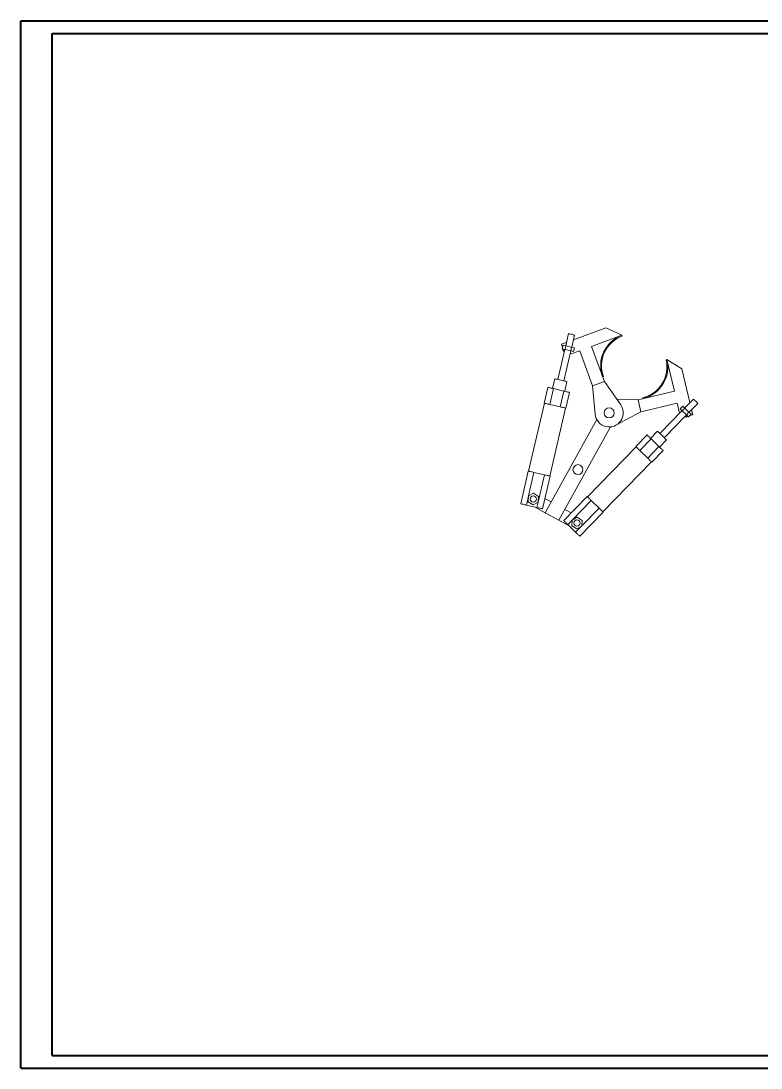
# Model space of a CAD drawing. Header units: millimetres. Extents: x 0 to 1189, y 0 to 841.
# Drawn here: x 0 to 595, y 0 to 841 of the extents above; entities that cross this region are included whole.
import ezdxf

# ---------------------------------------------------------------- set-up
doc = ezdxf.new("R2010")
doc.units = ezdxf.units.MM

msp = doc.modelspace()

# ---------------------------------------------------------------- linework, layer by layer
at = {"color": 7, "linetype": 'Continuous', "lineweight": 40}
for p, q in [((0.08, 0.21), (0.08, 841.21)), ((0.08, 841.21), (1189.08, 841.21)), ((25.08, 10.21), (25.08, 831.21)), ((25.08, 831.21), (1179.08, 831.21)), ((25.08, 10.21), (1179.08, 10.21)), ((0.08, 0.21), (1189.08, 0.21))]:
    msp.add_line(p, q, dxfattribs=at)
at = {"color": 7, "linetype": 'Continuous', "lineweight": 15}
for p, q in [((439.93, 590.06), (437.66, 580.32)), ((442.53, 579.19), (444.8, 588.93)), ((469.97, 594.67), (443.92, 585.14)), ((444.68, 588.95), (444.8, 588.93)), ((482.8, 588.71), (458.38, 579.78)), ((482.8, 588.71), (469.97, 594.67)), ((482.8, 588.71), (483.04, 588.06)), ((438.31, 583.08), (434.29, 581.61)), ((434.29, 581.61), (435.21, 579.1)), ((434.92, 577.87), (435.6, 580.8)), ((437.85, 580.27), (435.6, 580.8)), ((436.99, 577.4), (431.38, 553.25)), ((437.17, 577.35), (434.92, 577.87)), ((435.17, 577.82), (435.71, 577.06)), ((435.68, 576.12), (435.74, 577.65)), ((436.48, 575.63), (435.68, 576.12)), ((435.72, 577.69), (436.54, 575.46)), ((436.25, 552.12), (441.86, 576.26)), ((437.17, 577.35), (437.85, 580.27)), ((441.67, 576.31), (437.17, 577.35)), ((442.35, 579.23), (437.85, 580.27)), ((448.99, 576.34), (441.21, 573.5)), ((441.67, 576.31), (442.35, 579.23)), ((443.92, 575.78), (441.67, 576.31)), ((444.6, 578.71), (442.35, 579.23)), ((443.92, 575.78), (444.6, 578.71)), ((459.3, 548.17), (448.99, 576.34)), ((458.38, 579.78), (468.69, 551.61)), ((518.97, 569.24), (518.29, 569.08)), ((518.97, 569.24), (531, 561.81)), ((518.97, 569.24), (524.96, 543.94)), ((467.97, 555.6), (467.32, 555.36)), ((531, 561.81), (537.42, 534.7)), ((423.24, 546.93), (420.3, 534.27)), ((428.94, 553.82), (427.13, 546.02)), ((436.87, 543.76), (438.68, 551.55)), ((459.3, 548.17), (468.69, 551.61)), ((461.34, 525.4), (459.3, 548.17)), ((468.69, 551.61), (481.83, 532.9)), ((427.76, 545.88), (424.82, 533.22)), ((427.76, 545.88), (436.25, 543.91)), ((436.25, 543.91), (433.31, 531.24)), ((440.77, 542.86), (437.83, 530.19)), ((524.96, 543.94), (495.76, 537.03)), ((499.49, 538.63), (499.65, 537.95)), ((420.54, 534.21), (407.87, 479.66)), ((424.82, 533.22), (433.31, 531.24)), ((424.92, 475.7), (437.59, 530.25)), ((495.76, 537.03), (478.57, 537.53)), ((498.06, 527.3), (495.76, 537.03)), ((498.06, 527.3), (527.26, 534.2)), ((527.26, 534.2), (529.15, 526.21)), ((531.7, 531.87), (529.61, 529.72)), ((533.36, 530.26), (531.26, 528.11)), ((531.7, 531.87), (533.36, 530.26)), ((540.2, 537.55), (533.22, 530.39)), ((533.36, 530.26), (536.67, 527.03)), ((536.8, 526.9), (543.78, 534.07)), ((477.94, 516.47), (498.06, 527.3)), ((531.13, 528.24), (513.26, 509.89)), ((516.84, 506.4), (534.71, 524.75)), ((529.61, 529.72), (531.26, 528.11)), ((531.26, 528.11), (534.57, 524.88)), ((535.63, 523.85), (533.3, 523.3)), ((533.52, 523.36), (534.34, 522.97)), ((536.05, 523.45), (534.32, 523.54)), ((534.34, 522.97), (535.11, 523.5)), ((536.67, 527.03), (534.57, 524.88)), ((534.57, 524.88), (536.23, 523.27)), ((538.32, 525.42), (536.23, 523.27)), ((536.67, 527.03), (538.32, 525.42)), ((539.75, 524.83), (537.14, 524.21)), ((538.78, 528.93), (539.75, 524.83)), ((462.57, 521.19), (421.28, 446.21)), ((473.52, 515.16), (432.23, 440.18)), ((503.02, 508.69), (493.95, 499.38)), ((506.34, 505.45), (497.28, 496.14)), ((511.47, 511.63), (505.89, 505.9)), ((506.34, 505.45), (512.59, 499.37)), ((513.05, 498.92), (518.63, 504.65)), ((494.13, 499.2), (455.06, 459.08)), ((512.59, 499.37), (503.52, 490.06)), ((497.28, 496.14), (503.52, 490.06)), ((515.92, 496.13), (506.85, 486.82)), ((407.63, 479.72), (401.52, 453.42)), ((467.6, 446.87), (506.67, 486.99)), ((412.15, 478.67), (407.74, 459.68)), ((412.15, 478.67), (420.64, 476.7)), ((420.64, 476.7), (415.57, 454.84)), ((425.16, 475.65), (419.06, 449.35)), ((407.73, 459.61), (406.04, 452.37)), ((407.73, 459.67), (407.57, 455.06)), ((407.57, 455.06), (411.49, 452.61)), ((411.8, 461.84), (407.73, 459.67)), ((411.49, 452.61), (415.56, 454.78)), ((415.72, 459.4), (411.8, 461.84)), ((415.55, 454.77), (414.53, 450.4)), ((415.56, 454.78), (415.72, 459.4)), ((426.1, 454.97), (421.01, 457.77)), ((454.88, 459.25), (436.05, 439.91)), ((458.21, 456.01), (443.21, 440.61)), ((458.21, 456.01), (464.46, 449.93)), ((406.04, 452.37), (414.53, 450.4)), ((421.28, 446.21), (413.06, 450.74)), ((432.23, 440.18), (421.28, 446.21)), ((442.12, 446.15), (437.05, 448.94)), ((467.78, 446.7), (448.95, 427.35)), ((464.46, 449.93), (450.61, 435.71)), ((440.38, 435.69), (432.23, 440.18)), ((442.76, 440.14), (439.37, 436.67)), ((442.76, 440.37), (442.61, 435.76)), ((446.84, 442.54), (442.76, 440.37)), ((450.76, 440.1), (446.84, 442.54)), ((450.6, 435.48), (450.76, 440.1)), ((439.37, 436.67), (445.62, 430.59)), ((442.61, 435.76), (446.52, 433.31)), ((450.15, 435.24), (445.62, 430.59)), ((446.52, 433.31), (450.6, 435.48))]:
    msp.add_line(p, q, dxfattribs=at)
at = {"color": 7, "linetype": 'Continuous', "lineweight": 15, "flags": 128}
for points in [[(439.93, 590.06), (439.97, 590.05), (440.24, 589.98), (440.75, 589.87), (441.42, 589.71), (442.21, 589.53), (443, 589.34), (443.73, 589.17), (444.31, 589.04), (444.68, 588.95)], [(423.24, 546.93), (423.62, 546.84), (424.07, 546.74), (424.57, 546.62), (425.12, 546.49), (425.72, 546.35), (426.36, 546.2), (427.04, 546.05), (427.76, 545.88)], [(428.94, 553.82), (429.02, 553.8), (429.34, 553.72), (429.91, 553.59), (430.68, 553.41), (431.63, 553.19), (432.69, 552.95), (433.81, 552.69)], [(433.81, 552.69), (434.94, 552.42), (436, 552.18), (436.94, 551.96), (437.72, 551.78), (438.29, 551.65), (438.61, 551.57), (438.68, 551.55)], [(436.25, 543.91), (436.97, 543.74), (437.65, 543.58), (438.29, 543.43), (438.89, 543.29), (439.44, 543.17), (439.94, 543.05), (440.39, 542.95), (440.77, 542.86)], [(420.3, 534.27), (420.68, 534.18), (421.13, 534.07), (421.62, 533.96), (422.18, 533.83), (422.77, 533.69), (423.42, 533.54), (424.1, 533.38), (424.82, 533.22)], [(433.31, 531.24), (434.03, 531.08), (434.71, 530.92), (435.35, 530.77), (435.95, 530.63), (436.5, 530.5), (437, 530.39), (437.45, 530.28), (437.83, 530.19)], [(540.2, 537.55), (540.21, 537.54), (540.37, 537.38), (540.71, 537.05), (541.19, 536.59), (541.75, 536.04), (542.34, 535.47), (542.89, 534.93), (543.35, 534.49), (543.65, 534.19), (543.78, 534.07), (543.78, 534.07)], [(503.02, 508.69), (503.3, 508.41), (503.63, 508.1), (504, 507.74), (504.4, 507.34), (504.84, 506.91), (505.32, 506.45), (505.82, 505.97), (506.34, 505.45)], [(511.47, 511.63), (511.52, 511.58), (511.76, 511.35), (512.18, 510.94), (512.75, 510.38), (513.44, 509.71), (514.22, 508.95), (515.05, 508.14)], [(515.05, 508.14), (515.87, 507.34), (516.66, 506.58), (517.35, 505.9), (517.92, 505.34), (518.34, 504.94), (518.58, 504.71), (518.63, 504.65)], [(493.95, 499.38), (494.23, 499.1), (494.56, 498.78), (494.93, 498.42), (495.33, 498.03), (495.77, 497.6), (496.25, 497.14), (496.75, 496.65), (497.28, 496.14)], [(512.59, 499.37), (513.12, 498.86), (513.62, 498.37), (514.09, 497.91), (514.53, 497.48), (514.94, 497.08), (515.31, 496.73), (515.63, 496.41), (515.92, 496.13)], [(503.52, 490.06), (504.05, 489.54), (504.55, 489.05), (505.02, 488.59), (505.47, 488.16), (505.87, 487.77), (506.24, 487.41), (506.56, 487.09), (506.85, 486.82)], [(407.63, 479.72), (408.01, 479.63), (408.46, 479.52), (408.96, 479.41), (409.51, 479.28), (410.11, 479.14), (410.75, 478.99), (411.43, 478.83), (412.15, 478.67)], [(420.64, 476.7), (421.36, 476.53), (422.04, 476.37), (422.68, 476.22), (423.28, 476.08), (423.83, 475.95), (424.33, 475.84), (424.78, 475.73), (425.16, 475.65)], [(454.88, 459.25), (455.17, 458.98), (455.49, 458.66), (455.86, 458.3), (456.27, 457.91), (456.71, 457.48), (457.18, 457.02), (457.68, 456.53), (458.21, 456.01)], [(401.52, 453.42), (401.91, 453.33), (402.35, 453.22), (402.85, 453.11), (403.4, 452.98), (404, 452.84), (404.64, 452.69), (405.33, 452.53), (406.04, 452.37)], [(414.53, 450.4), (415.25, 450.23), (415.93, 450.07), (416.58, 449.92), (417.18, 449.78), (417.73, 449.65), (418.23, 449.54), (418.67, 449.43), (419.06, 449.35)], [(464.46, 449.93), (464.98, 449.42), (465.49, 448.93), (465.96, 448.47), (466.4, 448.04), (466.8, 447.65), (467.17, 447.29), (467.5, 446.97), (467.78, 446.7)], [(436.05, 439.91), (436.33, 439.63), (436.66, 439.31), (437.03, 438.96), (437.43, 438.56), (437.87, 438.13), (438.34, 437.67), (438.85, 437.18), (439.37, 436.67)], [(445.62, 430.59), (446.15, 430.07), (446.65, 429.59), (447.12, 429.13), (447.56, 428.7), (447.97, 428.3), (448.34, 427.94), (448.66, 427.63), (448.95, 427.35)]]:
    msp.add_lwpolyline(points, dxfattribs=at)
at = {"color": 7, "linetype": 'Continuous', "lineweight": 15}
for centre, radius in [((472.58, 526.41), 4), ((447.5, 480.86), 4), ((411.65, 457.23), 2.5), ((446.68, 437.93), 2.5)]:
    msp.add_circle(centre, radius, dxfattribs=at)
for centre, radius, start, end in [((491.73, 564.3), 26, 110.09568, 200.09568), ((491.73, 564.3), 25.3, 110.09568, 200.09568), ((493.67, 563.25), 25.3, 283.30829, 13.30829), ((493.67, 563.25), 26, 283.30829, 13.30829), ((472.58, 526.41), 11.29, 185.11423, 35.07712)]:
    msp.add_arc(centre, radius, start, end, dxfattribs=at)

doc.saveas('drawing.dxf')
